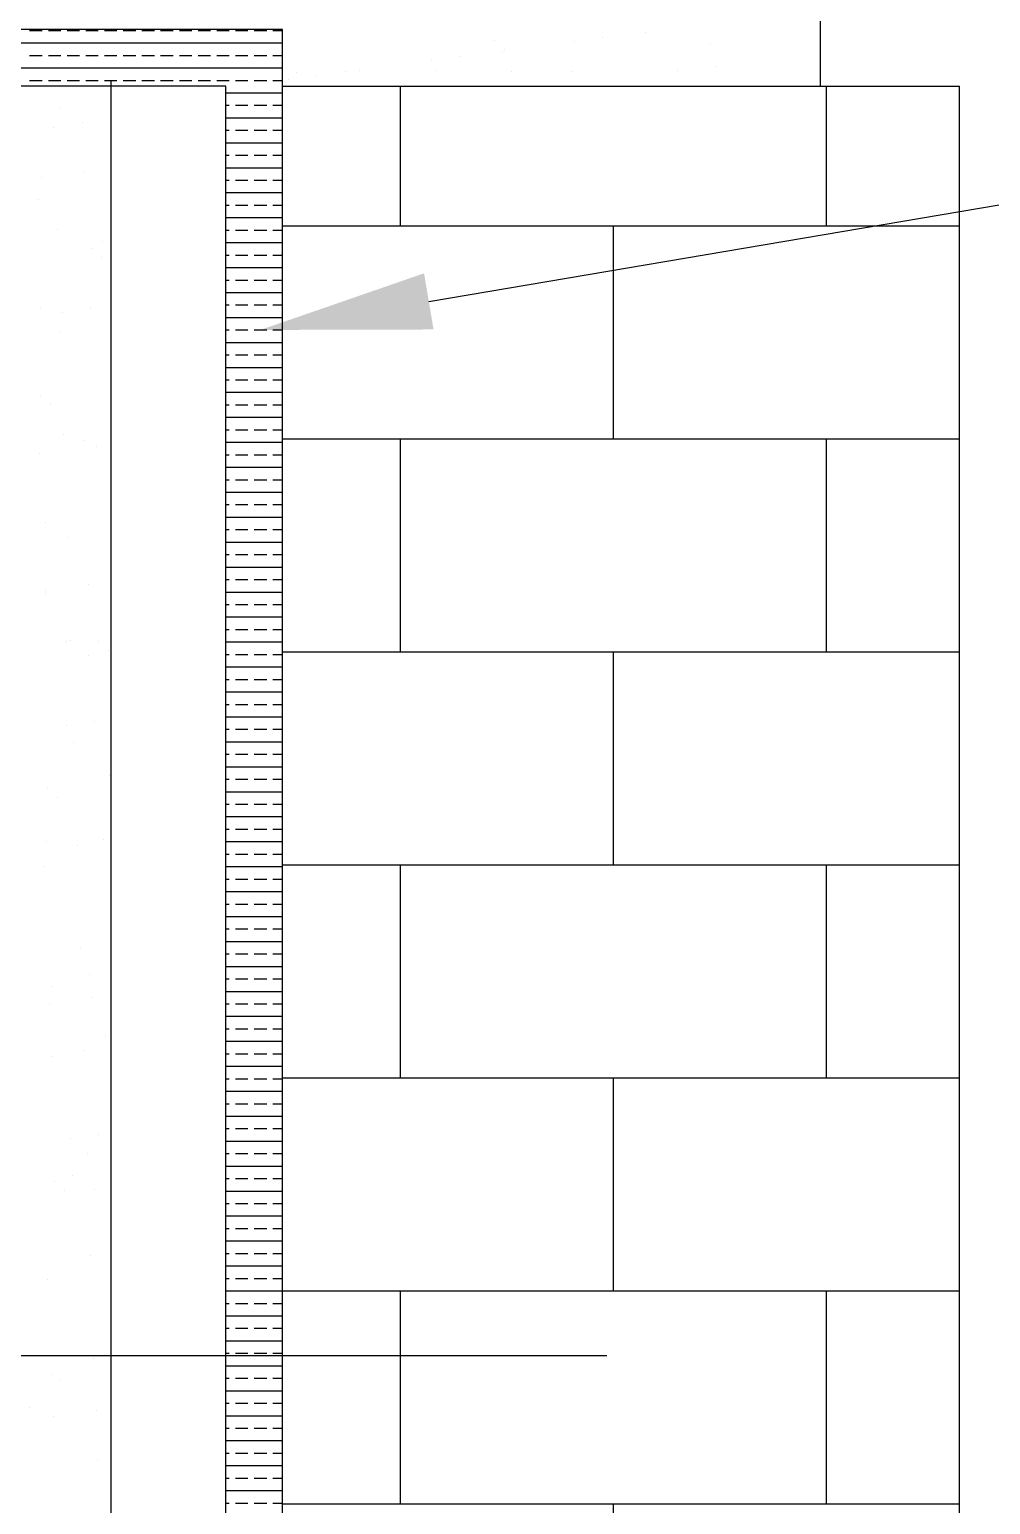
# Model space of a CAD drawing. Header units: metres. Extents: x -54 to 177, y -43 to 77.
# Drawn here: x 28.076 to 28.422, y 9.563 to 10.094 of the extents above; entities that cross this region are included whole.
import ezdxf

# ---------------------------------------------------------------- set-up
doc = ezdxf.new("R2010")
doc.units = ezdxf.units.M
doc.header["$LTSCALE"] = 2
doc.header["$MEASUREMENT"] = 0

# ---------------------------------------------------------------- blocks, each defined once
blk = doc.blocks.new('A$C64980A76')
at = {"color": 0}
for p, q in [((97.5164, 19.3411), (97.5164, 20.616)), ((95.4542, 19.5578), (86.1857, 19.5578)), ((95.4542, 19.5578), (86.1857, 19.5578)), ((94.4853, 19.5546), (94.5331, 19.5546)), ((94.557, 19.5546), (94.6048, 19.5546)), ((94.6287, 19.5546), (94.6765, 19.5546)), ((94.7005, 19.5546), (94.7483, 19.5546)), ((94.7722, 19.5546), (94.82, 19.5546)), ((94.8439, 19.5546), (94.8917, 19.5546)), ((94.9156, 19.5546), (94.9634, 19.5546)), ((94.9873, 19.5546), (95.0351, 19.5546)), ((95.059, 19.5546), (95.1068, 19.5546)), ((95.1307, 19.5546), (95.1785, 19.5546)), ((95.2024, 19.5546), (95.2503, 19.5546)), ((95.2742, 19.5546), (95.322, 19.5546)), ((95.3459, 19.5546), (95.3937, 19.5546)), ((95.4176, 19.5546), (95.4542, 19.5546)), ((95.4542, 8.7976), (95.4542, 19.5578)), ((95.4542, 8.7976), (95.4542, 19.5578)), ((91.8718, 19.5068), (95.4542, 19.5068)), ((96.2679, 19.5179), (96.2679, 19.5179)), ((96.5738, 19.5118), (96.5738, 19.5118)), ((96.6799, 19.5257), (96.6799, 19.5257)), ((96.8458, 19.5476), (96.8458, 19.5476)), ((97.0962, 19.4999), (97.0962, 19.4999)), ((94.4853, 19.459), (94.5331, 19.459)), ((94.557, 19.459), (94.6048, 19.459)), ((94.6287, 19.459), (94.6765, 19.459)), ((94.7005, 19.459), (94.7483, 19.459)), ((94.7722, 19.459), (94.82, 19.459)), ((94.8439, 19.459), (94.8917, 19.459)), ((94.9156, 19.459), (94.9634, 19.459)), ((94.9873, 19.459), (95.0351, 19.459)), ((95.059, 19.459), (95.1068, 19.459)), ((95.1307, 19.459), (95.1785, 19.459)), ((95.2024, 19.459), (95.2503, 19.459)), ((95.2742, 19.459), (95.322, 19.459)), ((95.3459, 19.459), (95.3937, 19.459)), ((95.4176, 19.459), (95.4542, 19.459)), ((96.0247, 19.4395), (96.0247, 19.4395)), ((96.1309, 19.4534), (96.1309, 19.4534)), ((96.2967, 19.4753), (96.2967, 19.4753)), ((96.3055, 19.4834), (96.3055, 19.4834)), ((91.8718, 19.4112), (95.4542, 19.4112)), ((95.5099, 19.3925), (95.5099, 19.3925)), ((95.6977, 19.3972), (95.6977, 19.3972)), ((95.7476, 19.403), (95.7476, 19.403)), ((96.0439, 19.3993), (96.0439, 19.3993)), ((96.3329, 19.3983), (96.3329, 19.3983)), ((96.5657, 19.3968), (96.5657, 19.3968)), ((96.9682, 19.3995), (96.9682, 19.3995)), ((97.1166, 19.4167), (97.1166, 19.4167)), ((95.2375, 19.3411), (86.4024, 19.3411)), ((95.2375, 19.3411), (86.4024, 19.3411)), ((94.4853, 19.3634), (94.5331, 19.3634)), ((94.557, 19.3634), (94.6048, 19.3634)), ((94.6287, 19.3634), (94.6765, 19.3634)), ((94.7005, 19.3634), (94.7483, 19.3634)), ((94.7722, 19.3634), (94.82, 19.3634)), ((94.7961, 19.3634), (94.7961, 9.0143)), ((94.8439, 19.3634), (94.8917, 19.3634)), ((94.9156, 19.3634), (94.9634, 19.3634)), ((94.9873, 19.3634), (95.0351, 19.3634)), ((95.059, 19.3634), (95.1068, 19.3634)), ((95.1307, 19.3634), (95.1785, 19.3634)), ((95.2024, 19.3634), (95.2503, 19.3634)), ((95.2375, 9.0143), (95.2375, 19.3411)), ((95.2375, 9.0143), (95.2375, 19.3411)), ((95.2742, 19.3634), (95.322, 19.3634)), ((95.3459, 19.3634), (95.3937, 19.3634)), ((95.4176, 19.3634), (95.4542, 19.3634)), ((95.4542, 19.3411), (98.0487, 19.3411)), ((95.4756, 19.3672), (95.4756, 19.3672)), ((95.5818, 19.3812), (95.5818, 19.3812)), ((95.9068, 18.8056), (95.9068, 19.3411)), ((97.5387, 18.8056), (97.5387, 19.3411)), ((98.0487, 9.0143), (98.0487, 19.3411)), ((95.2375, 19.3156), (95.4542, 19.3156)), ((94.6012, 19.2574), (94.6012, 19.2574)), ((95.2375, 19.2678), (95.2503, 19.2678)), ((95.2375, 19.22), (95.4542, 19.22)), ((95.2742, 19.2678), (95.322, 19.2678)), ((95.3459, 19.2678), (95.3937, 19.2678)), ((95.4176, 19.2678), (95.4542, 19.2678)), ((94.5772, 19.184), (94.5772, 19.184)), ((94.6872, 19.2026), (94.6872, 19.2026)), ((95.2375, 19.1722), (95.2503, 19.1722)), ((95.2742, 19.1722), (95.322, 19.1722)), ((95.3459, 19.1722), (95.3937, 19.1722)), ((95.4176, 19.1722), (95.4542, 19.1722)), ((95.2375, 19.1243), (95.4542, 19.1243)), ((95.2375, 19.0765), (95.2503, 19.0765)), ((95.2742, 19.0765), (95.322, 19.0765)), ((95.3459, 19.0765), (95.3937, 19.0765)), ((95.4176, 19.0765), (95.4542, 19.0765)), ((94.5301, 18.9921), (94.5301, 18.9921)), ((94.6959, 19.0139), (94.6959, 19.0139)), ((95.2375, 19.0287), (95.4542, 19.0287)), ((95.2375, 18.9809), (95.2503, 18.9809)), ((95.2375, 18.9331), (95.4542, 18.9331)), ((95.2742, 18.9809), (95.322, 18.9809)), ((95.3459, 18.9809), (95.3937, 18.9809)), ((95.4176, 18.9809), (95.4542, 18.9809)), ((94.5186, 18.9061), (94.5186, 18.9061)), ((95.2375, 18.8853), (95.2503, 18.8853)), ((95.2742, 18.8853), (95.322, 18.8853)), ((95.3459, 18.8853), (95.3937, 18.8853)), ((95.4176, 18.8853), (95.4542, 18.8853)), ((95.2375, 18.8375), (95.4542, 18.8375)), ((94.5901, 18.791), (94.5901, 18.791)), ((95.2375, 18.7897), (95.2503, 18.7897)), ((95.2742, 18.7897), (95.322, 18.7897)), ((95.3459, 18.7897), (95.3937, 18.7897)), ((95.4176, 18.7897), (95.4542, 18.7897)), ((95.4542, 18.8056), (98.0487, 18.8056)), ((96.7228, 17.9897), (96.7228, 18.8056)), ((94.7216, 18.7201), (94.7216, 18.7201)), ((94.7659, 18.7466), (94.7659, 18.7466)), ((95.2375, 18.7419), (95.4542, 18.7419)), ((94.7592, 18.6856), (94.7592, 18.6856)), ((95.2375, 18.6941), (95.2503, 18.6941)), ((95.2742, 18.6941), (95.322, 18.6941)), ((95.3459, 18.6941), (95.3937, 18.6941)), ((95.4176, 18.6941), (95.4542, 18.6941)), ((95.2375, 18.6463), (95.4542, 18.6463)), ((95.2375, 18.5984), (95.2503, 18.5984)), ((95.2742, 18.5984), (95.322, 18.5984)), ((95.3459, 18.5984), (95.3937, 18.5984)), ((95.4176, 18.5984), (95.4542, 18.5984)), ((95.2375, 18.5506), (95.4542, 18.5506)), ((94.5264, 18.4933), (94.5264, 18.4933)), ((94.7182, 18.4887), (94.7182, 18.4887)), ((95.2375, 18.5028), (95.2503, 18.5028)), ((95.2742, 18.5028), (95.322, 18.5028)), ((95.3459, 18.5028), (95.3937, 18.5028)), ((95.4176, 18.5028), (95.4542, 18.5028)), ((94.612, 18.4747), (94.612, 18.4747)), ((95.2375, 18.455), (95.4542, 18.455)), ((94.6029, 18.3979), (94.6029, 18.3979)), ((95.2375, 18.4072), (95.2503, 18.4072)), ((95.2742, 18.4072), (95.322, 18.4072)), ((95.3459, 18.4072), (95.3937, 18.4072)), ((95.4176, 18.4072), (95.4542, 18.4072)), ((95.2375, 18.3594), (95.4542, 18.3594)), ((95.2375, 18.3116), (95.2503, 18.3116)), ((95.2742, 18.3116), (95.322, 18.3116)), ((95.3459, 18.3116), (95.3937, 18.3116)), ((95.4176, 18.3116), (95.4542, 18.3116)), ((95.2375, 18.2638), (95.4542, 18.2638)), ((95.2375, 18.216), (95.2503, 18.216)), ((95.2742, 18.216), (95.322, 18.216)), ((95.3459, 18.216), (95.3937, 18.216)), ((95.4176, 18.216), (95.4542, 18.216)), ((94.5265, 18.1579), (94.5265, 18.1579)), ((95.2375, 18.1682), (95.4542, 18.1682)), ((94.5641, 18.1235), (94.5641, 18.1235)), ((95.2375, 18.1204), (95.2503, 18.1204)), ((95.2742, 18.1204), (95.322, 18.1204)), ((95.3459, 18.1204), (95.3937, 18.1204)), ((95.4176, 18.1204), (95.4542, 18.1204)), ((95.2375, 18.0725), (95.4542, 18.0725)), ((94.6158, 18.0049), (94.6158, 18.0049)), ((94.6911, 17.9825), (94.6911, 17.9825)), ((95.2375, 18.0247), (95.2503, 18.0247)), ((95.2375, 17.9769), (95.4542, 17.9769)), ((95.2742, 18.0247), (95.322, 18.0247)), ((95.3459, 18.0247), (95.3937, 18.0247)), ((95.4176, 18.0247), (95.4542, 18.0247)), ((95.4542, 17.9897), (98.0487, 17.9897)), ((95.9068, 17.1737), (95.9068, 17.9897)), ((97.5387, 17.1737), (97.5387, 17.9897)), ((94.523, 17.9349), (94.523, 17.9349)), ((94.7416, 17.9609), (94.7416, 17.9609)), ((95.2375, 17.9291), (95.2503, 17.9291)), ((95.2742, 17.9291), (95.322, 17.9291)), ((95.3459, 17.9291), (95.3937, 17.9291)), ((95.4176, 17.9291), (95.4542, 17.9291)), ((95.2375, 17.8813), (95.4542, 17.8813)), ((95.2375, 17.8335), (95.2503, 17.8335)), ((95.2742, 17.8335), (95.322, 17.8335)), ((95.3459, 17.8335), (95.3937, 17.8335)), ((95.4176, 17.8335), (95.4542, 17.8335)), ((95.2375, 17.7857), (95.4542, 17.7857)), ((95.2375, 17.7379), (95.2503, 17.7379)), ((95.2375, 17.6901), (95.4542, 17.6901)), ((95.2742, 17.7379), (95.322, 17.7379)), ((95.3459, 17.7379), (95.3937, 17.7379)), ((95.4176, 17.7379), (95.4542, 17.7379)), ((94.5462, 17.669), (94.5462, 17.669)), ((95.2375, 17.6423), (95.2503, 17.6423)), ((95.2742, 17.6423), (95.322, 17.6423)), ((95.3459, 17.6423), (95.3937, 17.6423)), ((95.4176, 17.6423), (95.4542, 17.6423)), ((94.6286, 17.6118), (94.6286, 17.6118)), ((95.2375, 17.5945), (95.4542, 17.5945)), ((95.2375, 17.5466), (95.2503, 17.5466)), ((95.2742, 17.5466), (95.322, 17.5466)), ((95.3459, 17.5466), (95.3937, 17.5466)), ((95.4176, 17.5466), (95.4542, 17.5466)), ((95.2375, 17.4988), (95.4542, 17.4988)), ((94.5452, 17.4097), (94.5452, 17.4097)), ((94.7111, 17.4315), (94.7111, 17.4315)), ((95.2375, 17.451), (95.2503, 17.451)), ((95.2742, 17.451), (95.322, 17.451)), ((95.3459, 17.451), (95.3937, 17.451)), ((95.4176, 17.451), (95.4542, 17.451)), ((94.5465, 17.3987), (94.5465, 17.3987)), ((95.2375, 17.4032), (95.4542, 17.4032)), ((95.2375, 17.3554), (95.2503, 17.3554)), ((95.2742, 17.3554), (95.322, 17.3554)), ((95.3459, 17.3554), (95.3937, 17.3554)), ((95.4176, 17.3554), (95.4542, 17.3554)), ((95.2375, 17.3076), (95.4542, 17.3076)), ((95.2375, 17.2598), (95.2503, 17.2598)), ((95.2742, 17.2598), (95.322, 17.2598)), ((95.3459, 17.2598), (95.3937, 17.2598)), ((95.4176, 17.2598), (95.4542, 17.2598)), ((94.6249, 17.213), (94.6249, 17.213)), ((94.6415, 17.2188), (94.6415, 17.2188)), ((94.7495, 17.2127), (94.7495, 17.2127)), ((94.7871, 17.1782), (94.7871, 17.1782)), ((95.2375, 17.212), (95.4542, 17.212)), ((94.7109, 17.1582), (94.7109, 17.1582)), ((95.2375, 17.1642), (95.2503, 17.1642)), ((95.2742, 17.1642), (95.322, 17.1642)), ((95.3459, 17.1642), (95.3937, 17.1642)), ((95.4176, 17.1642), (95.4542, 17.1642)), ((95.4542, 17.1737), (98.0487, 17.1737)), ((96.7228, 16.3578), (96.7228, 17.1737)), ((95.2375, 17.1164), (95.4542, 17.1164)), ((95.2375, 17.0686), (95.2503, 17.0686)), ((95.2742, 17.0686), (95.322, 17.0686)), ((95.3459, 17.0686), (95.3937, 17.0686)), ((95.4176, 17.0686), (95.4542, 17.0686)), ((95.2375, 17.0207), (95.4542, 17.0207)), ((95.2375, 16.9729), (95.2503, 16.9729)), ((95.2742, 16.9729), (95.322, 16.9729)), ((95.3459, 16.9729), (95.3937, 16.9729)), ((95.4176, 16.9729), (95.4542, 16.9729)), ((94.7333, 16.9063), (94.7333, 16.9063)), ((95.2375, 16.9251), (95.4542, 16.9251)), ((94.6271, 16.8923), (94.6271, 16.8923)), ((95.2375, 16.8773), (95.2503, 16.8773)), ((95.2742, 16.8773), (95.322, 16.8773)), ((95.3459, 16.8773), (95.3937, 16.8773)), ((95.4176, 16.8773), (95.4542, 16.8773)), ((94.6543, 16.8257), (94.6543, 16.8257)), ((95.2375, 16.8295), (95.4542, 16.8295)), ((95.2375, 16.7817), (95.2503, 16.7817)), ((95.2375, 16.7339), (95.4542, 16.7339)), ((95.2742, 16.7817), (95.322, 16.7817)), ((95.3459, 16.7817), (95.3937, 16.7817)), ((95.4176, 16.7817), (95.4542, 16.7817)), ((94.7897, 16.7022), (94.7897, 16.7022)), ((95.2375, 16.6861), (95.2503, 16.6861)), ((95.2742, 16.6861), (95.322, 16.6861)), ((95.3459, 16.6861), (95.3937, 16.6861)), ((95.4176, 16.6861), (95.4542, 16.6861)), ((94.5544, 16.6505), (94.5544, 16.6505)), ((94.592, 16.6161), (94.592, 16.6161)), ((95.2375, 16.6383), (95.4542, 16.6383)), ((95.2375, 16.5905), (95.2503, 16.5905)), ((95.2742, 16.5905), (95.322, 16.5905)), ((95.3459, 16.5905), (95.3937, 16.5905)), ((95.4176, 16.5905), (95.4542, 16.5905)), ((95.2375, 16.5427), (95.4542, 16.5427)), ((94.5501, 16.449), (94.5501, 16.449)), ((94.7695, 16.4535), (94.7695, 16.4535)), ((95.2375, 16.4948), (95.2503, 16.4948)), ((95.2375, 16.447), (95.4542, 16.447)), ((95.2742, 16.4948), (95.322, 16.4948)), ((95.3459, 16.4948), (95.3937, 16.4948)), ((95.4176, 16.4948), (95.4542, 16.4948)), ((94.6672, 16.4327), (94.6672, 16.4327)), ((95.2375, 16.3992), (95.2503, 16.3992)), ((95.2742, 16.3992), (95.322, 16.3992)), ((95.3459, 16.3992), (95.3937, 16.3992)), ((95.4176, 16.3992), (95.4542, 16.3992)), ((94.5381, 16.3524), (94.5381, 16.3524)), ((95.2375, 16.3514), (95.4542, 16.3514)), ((95.4542, 16.3578), (98.0487, 16.3578)), ((95.9068, 15.5419), (95.9068, 16.3578)), ((97.5387, 15.5419), (97.5387, 16.3578)), ((95.2375, 16.3036), (95.2503, 16.3036)), ((95.2742, 16.3036), (95.322, 16.3036)), ((95.3459, 16.3036), (95.3937, 16.3036)), ((95.4176, 16.3036), (95.4542, 16.3036)), ((95.2375, 16.2558), (95.4542, 16.2558)), ((95.2375, 16.208), (95.2503, 16.208)), ((95.2742, 16.208), (95.322, 16.208)), ((95.3459, 16.208), (95.3937, 16.208)), ((95.4176, 16.208), (95.4542, 16.208)), ((95.2375, 16.1602), (95.4542, 16.1602)), ((95.2375, 16.1124), (95.2503, 16.1124)), ((95.2742, 16.1124), (95.322, 16.1124)), ((95.3459, 16.1124), (95.3937, 16.1124)), ((95.4176, 16.1124), (95.4542, 16.1124)), ((95.2375, 16.0646), (95.4542, 16.0646)), ((94.68, 16.0397), (94.68, 16.0397)), ((95.2375, 16.0168), (95.2503, 16.0168)), ((95.2742, 16.0168), (95.322, 16.0168)), ((95.3459, 16.0168), (95.3937, 16.0168)), ((95.4176, 16.0168), (95.4542, 16.0168)), ((94.7149, 15.9382), (94.7149, 15.9382)), ((95.2375, 15.969), (95.4542, 15.969)), ((94.5743, 15.8913), (94.5743, 15.8913)), ((95.2375, 15.9211), (95.2503, 15.9211)), ((95.2742, 15.9211), (95.322, 15.9211)), ((95.3459, 15.9211), (95.3937, 15.9211)), ((95.4176, 15.9211), (95.4542, 15.9211)), ((94.5604, 15.8272), (94.5604, 15.8272)), ((94.7262, 15.849), (94.7262, 15.849)), ((95.2375, 15.8733), (95.4542, 15.8733)), ((95.2375, 15.8255), (95.2503, 15.8255)), ((95.2742, 15.8255), (95.322, 15.8255)), ((95.3459, 15.8255), (95.3937, 15.8255)), ((95.4176, 15.8255), (95.4542, 15.8255)), ((95.2375, 15.7777), (95.4542, 15.7777)), ((95.2375, 15.7299), (95.2503, 15.7299)), ((95.2742, 15.7299), (95.322, 15.7299)), ((95.3459, 15.7299), (95.3937, 15.7299)), ((95.4176, 15.7299), (95.4542, 15.7299)), ((94.7774, 15.7053), (94.7774, 15.7053)), ((95.2375, 15.6821), (95.4542, 15.6821)), ((94.5699, 15.6247), (94.5699, 15.6247)), ((94.6929, 15.6466), (94.6929, 15.6466)), ((95.2375, 15.6343), (95.2503, 15.6343)), ((95.2742, 15.6343), (95.322, 15.6343)), ((95.3459, 15.6343), (95.3937, 15.6343)), ((95.4176, 15.6343), (95.4542, 15.6343)), ((95.2375, 15.5865), (95.4542, 15.5865)), ((95.4542, 15.5419), (98.0487, 15.5419)), ((96.7228, 14.7259), (96.7228, 15.5419)), ((95.2375, 15.5387), (95.2503, 15.5387)), ((95.2375, 15.4909), (95.4542, 15.4909)), ((95.2742, 15.5387), (95.322, 15.5387)), ((95.3459, 15.5387), (95.3937, 15.5387)), ((95.4176, 15.5387), (95.4542, 15.5387)), ((95.2375, 15.4431), (95.2503, 15.4431)), ((95.2742, 15.4431), (95.322, 15.4431)), ((95.3459, 15.4431), (95.3937, 15.4431)), ((95.4176, 15.4431), (95.4542, 15.4431)), ((95.2375, 15.3952), (95.4542, 15.3952)), ((94.7484, 15.3238), (94.7484, 15.3238)), ((95.2375, 15.3474), (95.2503, 15.3474)), ((95.2742, 15.3474), (95.322, 15.3474)), ((95.3459, 15.3474), (95.3937, 15.3474)), ((95.4176, 15.3474), (95.4542, 15.3474)), ((94.6423, 15.3098), (94.6423, 15.3098)), ((95.2375, 15.2996), (95.4542, 15.2996)), ((94.7057, 15.2536), (94.7057, 15.2536)), ((95.2375, 15.2518), (95.2503, 15.2518)), ((95.2375, 15.204), (95.4542, 15.204)), ((95.2742, 15.2518), (95.322, 15.2518)), ((95.3459, 15.2518), (95.3937, 15.2518)), ((95.4176, 15.2518), (95.4542, 15.2518)), ((94.6487, 15.1687), (94.6487, 15.1687)), ((95.2375, 15.1562), (95.2503, 15.1562)), ((95.2742, 15.1562), (95.322, 15.1562)), ((95.3459, 15.1562), (95.3937, 15.1562)), ((95.4176, 15.1562), (95.4542, 15.1562)), ((94.5823, 15.1431), (94.5823, 15.1431)), ((94.6199, 15.1087), (94.6199, 15.1087)), ((94.7347, 15.1139), (94.7347, 15.1139)), ((95.2375, 15.1084), (95.4542, 15.1084)), ((95.2375, 15.0606), (95.2503, 15.0606)), ((95.2742, 15.0606), (95.322, 15.0606)), ((95.3459, 15.0606), (95.3937, 15.0606)), ((95.4176, 15.0606), (95.4542, 15.0606)), ((95.2375, 15.0128), (95.4542, 15.0128)), ((95.2375, 14.965), (95.2503, 14.965)), ((95.2742, 14.965), (95.322, 14.965)), ((95.3459, 14.965), (95.3937, 14.965)), ((95.4176, 14.965), (95.4542, 14.965)), ((95.2375, 14.9172), (95.4542, 14.9172)), ((95.2375, 14.8693), (95.2503, 14.8693)), ((95.2742, 14.8693), (95.322, 14.8693)), ((95.3459, 14.8693), (95.3937, 14.8693)), ((95.4176, 14.8693), (95.4542, 14.8693)), ((94.7186, 14.8605), (94.7186, 14.8605)), ((95.2375, 14.8215), (95.4542, 14.8215)), ((94.5533, 14.77), (94.5533, 14.77)), ((95.2375, 14.7737), (95.2503, 14.7737)), ((95.2742, 14.7737), (95.322, 14.7737)), ((95.3459, 14.7737), (95.3937, 14.7737)), ((95.4176, 14.7737), (95.4542, 14.7737)), ((95.2375, 14.7259), (95.4542, 14.7259)), ((95.4542, 14.7259), (98.0487, 14.7259)), ((95.9068, 13.91), (95.9068, 14.7259)), ((97.5387, 13.91), (97.5387, 14.7259)), ((95.2375, 14.6781), (95.2503, 14.6781)), ((95.2742, 14.6781), (95.322, 14.6781)), ((95.3459, 14.6781), (95.3937, 14.6781)), ((95.4176, 14.6781), (95.4542, 14.6781)), ((95.2375, 14.6303), (95.4542, 14.6303)), ((95.2375, 14.5825), (95.2503, 14.5825)), ((95.2742, 14.5825), (95.322, 14.5825)), ((95.3459, 14.5825), (95.3937, 14.5825)), ((95.4176, 14.5825), (95.4542, 14.5825)), ((95.2375, 14.5347), (95.4542, 14.5347)), ((90.7984, 14.4786), (96.6973, 14.4786)), ((94.7314, 14.4675), (94.7314, 14.4675)), ((95.2375, 14.4869), (95.2503, 14.4869)), ((95.2742, 14.4869), (95.322, 14.4869)), ((95.3459, 14.4869), (95.3937, 14.4869)), ((95.4176, 14.4869), (95.4542, 14.4869)), ((95.2375, 14.4391), (95.4542, 14.4391)), ((94.5738, 14.4046), (94.5738, 14.4046)), ((94.6022, 14.3839), (94.6022, 14.3839)), ((95.2375, 14.3913), (95.2503, 14.3913)), ((95.2742, 14.3913), (95.322, 14.3913)), ((95.3459, 14.3913), (95.3937, 14.3913)), ((95.4176, 14.3913), (95.4542, 14.3913)), ((95.2375, 14.3434), (95.4542, 14.3434)), ((94.4854, 14.2787), (94.4854, 14.2787)), ((94.5755, 14.2448), (94.5755, 14.2448)), ((94.7413, 14.2666), (94.7413, 14.2666)), ((95.2375, 14.2956), (95.2503, 14.2956)), ((95.2375, 14.2478), (95.4542, 14.2478)), ((95.2742, 14.2956), (95.322, 14.2956)), ((95.3459, 14.2956), (95.3937, 14.2956)), ((95.4176, 14.2956), (95.4542, 14.2956)), ((95.2375, 14.2), (95.2503, 14.2)), ((95.2742, 14.2), (95.322, 14.2)), ((95.3459, 14.2), (95.3937, 14.2)), ((95.4176, 14.2), (95.4542, 14.2)), ((95.2375, 14.1522), (95.4542, 14.1522)), ((94.7443, 14.0745), (94.7443, 14.0745)), ((95.2375, 14.1044), (95.2503, 14.1044)), ((95.2742, 14.1044), (95.322, 14.1044)), ((95.3459, 14.1044), (95.3937, 14.1044)), ((95.4176, 14.1044), (95.4542, 14.1044)), ((95.2375, 14.0566), (95.4542, 14.0566)), ((95.2375, 14.0088), (95.2503, 14.0088)), ((95.2375, 13.961), (95.4542, 13.961)), ((95.2742, 14.0088), (95.322, 14.0088)), ((95.3459, 14.0088), (95.3937, 14.0088)), ((95.4176, 14.0088), (95.4542, 14.0088)), ((95.2375, 13.9132), (95.2503, 13.9132)), ((95.2742, 13.9132), (95.322, 13.9132)), ((95.3459, 13.9132), (95.3937, 13.9132)), ((95.4176, 13.9132), (95.4542, 13.9132)), ((95.4542, 13.91), (98.0487, 13.91)), ((96.7228, 13.094), (96.7228, 13.91))]:
    blk.add_line(p, q, dxfattribs=at)
blk.add_lwpolyline([(96.015, 18.5165), (100.8549, 19.3363)], dxfattribs=at)
blk.add_solid([(96.0333, 18.409), (95.3698, 18.4072), (95.9968, 18.6241)], dxfattribs=at)

msp = doc.modelspace()

# ---------------------------------------------------------------- block references
at = {"xscale": 0.0939071323985137, "yscale": 0.0939071323985137, "zscale": 0.0939071323985137, "rotation": 359.9999780247499}
msp.add_blockref('A$C64980A76', (19.2037, 8.25697), dxfattribs=at)

doc.saveas('drawing.dxf')
